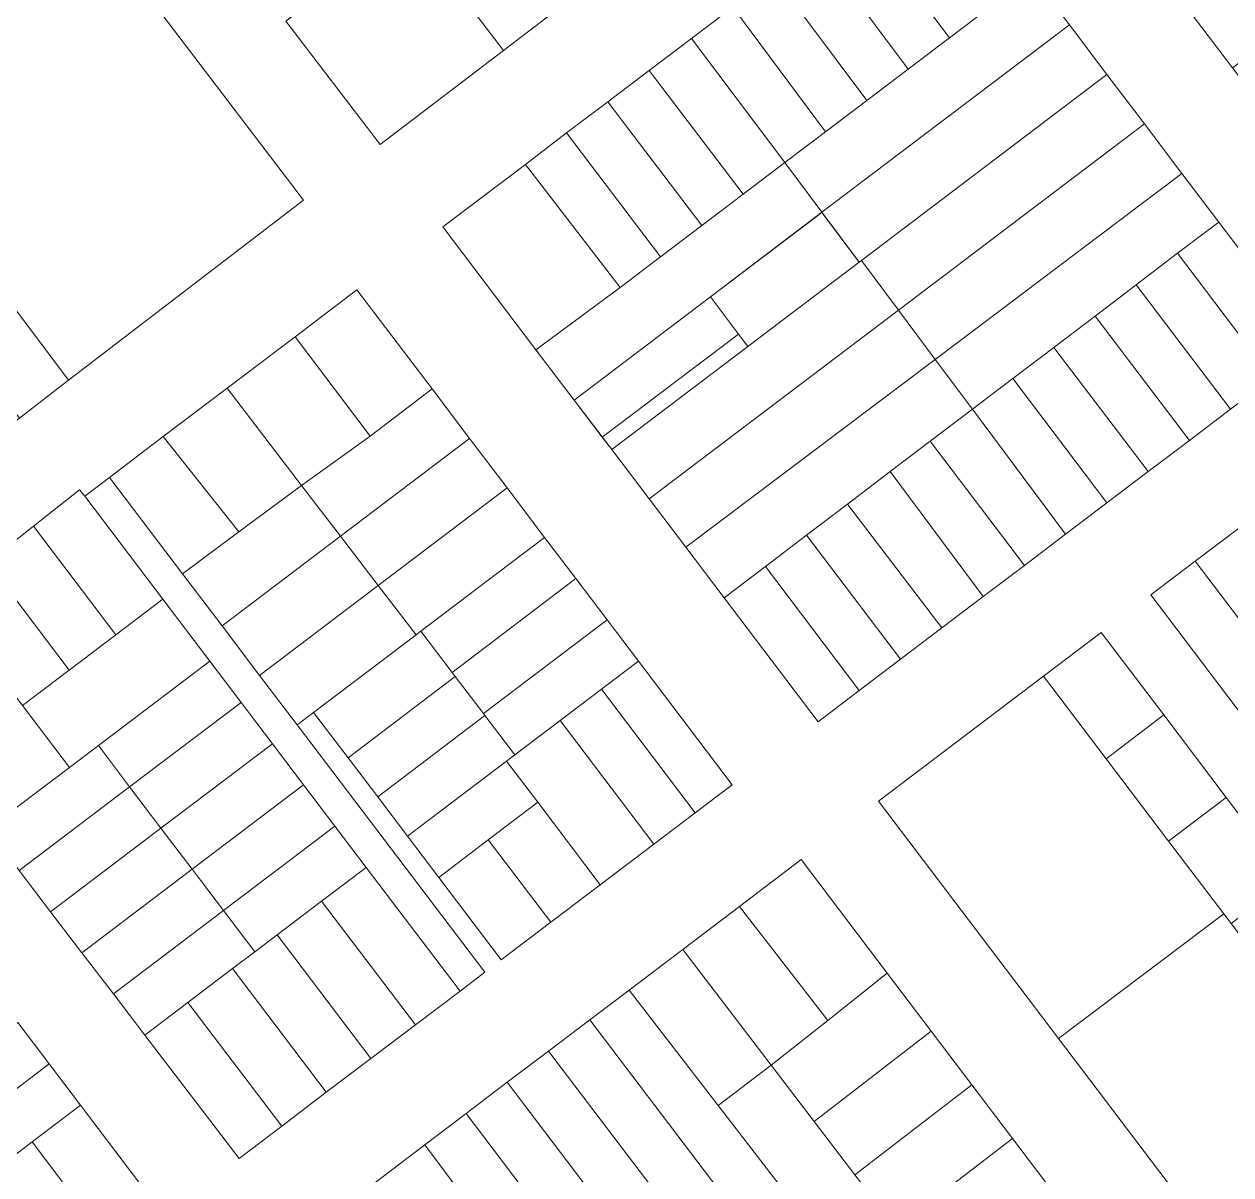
# Model space of a CAD drawing. Header units: metres. Extents: x 3873 to 16340, y -5213 to 3289.
# Drawn here: x 4281.7 to 4514.8, y 1597.6 to 1820 of the extents above; entities that cross this region are included whole.
import ezdxf

# ---------------------------------------------------------------- set-up
doc = ezdxf.new("R2010")
doc.units = ezdxf.units.M
doc.layers.add('CONTEXTO-MANZANAS', color=8, linetype='Continuous', lineweight=0, plot=False)
doc.layers.add('CONTEXTO-PARCELAS', color=9, linetype='Continuous', lineweight=0, plot=False)

msp = doc.modelspace()

# ---------------------------------------------------------------- linework, layer by layer
at = {"layer": 'CONTEXTO-MANZANAS'}
for points in [[(4260.1, 1885.32), (4335.66, 1786.04), (4290.28, 1751.23), (4280.78, 1743.91), (4266.5, 1732.94), (4238.72, 1711.63), (4220.63, 1735.82), (4207.72, 1753.07), (4195.13, 1769.88), (4186.67, 1781.18), (4182.54, 1786.69), (4164.6, 1810.66), (4182.72, 1824.85), (4194.54, 1834.07), (4206.35, 1843.32), (4260.1, 1885.32)], [(4476.35, 1829.44), (4483.6, 1819.88), (4490.85, 1810.32), (4498.1, 1800.76), (4505.35, 1791.19), (4512.47, 1781.79), (4530.69, 1757.73)], [(4522.72, 1751.69), (4514.75, 1745.63), (4506.78, 1739.6), (4498.82, 1733.57), (4490.85, 1727.54), (4482.88, 1721.48), (4474.91, 1715.44), (4466.94, 1709.41), (4458.97, 1703.35), (4451, 1697.32), (4443.03, 1691.29), (4435.07, 1685.23), (4416.94, 1709.16), (4409.5, 1718.94), (4402.44, 1728.29), (4395.2, 1737.83), (4387.95, 1747.4), (4380.57, 1757.13), (4362.6, 1780.88), (4378.53, 1792.94), (4386.5, 1799.01), (4394.47, 1805.04), (4402.44, 1811.07), (4410.63, 1817.29), (4418.63, 1823.35)], [(4618.19, 1824.35), (4610.22, 1818.32), (4602.22, 1812.29), (4593.88, 1805.98), (4586.44, 1800.35), (4578.32, 1794.19), (4570.35, 1788.16), (4562.38, 1782.13), (4554.41, 1776.1), (4546.53, 1770.13), (4531.72, 1789.66), (4523.13, 1801.01), (4515.1, 1811.63), (4506.75, 1822.63)], [(4383.85, 1822.26), (4374.32, 1814.98), (4350.47, 1796.78), (4332.27, 1820.63)], [(4274.62, 1716.02), (4283.49, 1723.02), (4292.43, 1730.05), (4293.4, 1728.8), (4298.18, 1732.42), (4308.59, 1740.33), (4320.93, 1749.67), (4334.04, 1759.61), (4345.99, 1768.67), (4360.49, 1749.54), (4367.74, 1739.98)], [(4542.34, 1742.35), (4560.47, 1718.45), (4566.51, 1710.48), (4572.55, 1702.51), (4578.59, 1694.54), (4584.63, 1686.57), (4590.68, 1678.6), (4596.72, 1670.63), (4614.84, 1646.73), (4593.33, 1630.42), (4571.81, 1614.1), (4553.69, 1638.01), (4547.65, 1645.98), (4541.6, 1653.95), (4535.56, 1661.91), (4529.52, 1669.88), (4523.48, 1677.85), (4517.44, 1685.82), (4499.31, 1709.73), (4507.92, 1716.25), (4516.53, 1722.78), (4525.13, 1729.3), (4533.74, 1735.83), (4542.34, 1742.35)], [(4367.74, 1739.98), (4374.99, 1730.42), (4382.24, 1720.86), (4388.29, 1712.89), (4394.33, 1704.92), (4400.37, 1696.95), (4418.49, 1673.05), (4411.32, 1667.61), (4403.35, 1661.57), (4392.99, 1653.71), (4383.43, 1646.46), (4373.87, 1639.21), (4361.79, 1655.15), (4355.74, 1663.12), (4350.01, 1670.69), (4344.27, 1678.26), (4337.62, 1687.03), (4334.43, 1684.61), (4370.68, 1636.8), (4365.9, 1633.17), (4357.28, 1626.64), (4348.68, 1620.14), (4340.06, 1613.61), (4331.46, 1607.08), (4323.23, 1600.83), (4305.02, 1624.67), (4298.95, 1632.62), (4292.88, 1640.57), (4286.81, 1648.51), (4280.74, 1656.46)], [(4489.75, 1702.48), (4501.83, 1686.54), (4513.92, 1670.6), (4526, 1654.67), (4538.08, 1638.73), (4550.17, 1622.79), (4562.25, 1606.85), (4551.1, 1598.38), (4519.22, 1574.23), (4481.5, 1623.98), (4446.72, 1669.85), (4478.59, 1694.02), (4489.75, 1702.48)], [(4335.19, 1585.32), (4359.1, 1603.45), (4367.07, 1609.51), (4375.03, 1615.54), (4383, 1621.57), (4391, 1627.63), (4398.57, 1633.35), (4408.94, 1641.23), (4419.91, 1649.54), (4431.82, 1658.57)], [(4431.82, 1658.57), (4448.44, 1636.6), (4456.91, 1625.41), (4464.78, 1615.04), (4472.63, 1604.7), (4480.47, 1594.32)], [(4280.48, 1627.07), (4286.53, 1619.1), (4292.57, 1611.14), (4309.66, 1588.6), (4300.19, 1581.57), (4290.72, 1574.54), (4281.26, 1567.51)]]:
    msp.add_lwpolyline(points, dxfattribs=at)
at = {"layer": 'CONTEXTO-PARCELAS'}
for points in [[(4224.29, 1819.35), (4206.35, 1843.32), (4260.1, 1885.32), (4335.66, 1786.04), (4290.28, 1751.23), (4233.75, 1826.76), (4224.29, 1819.35)], [(4224.29, 1819.35), (4206.35, 1843.32), (4260.1, 1885.32), (4335.66, 1786.04), (4290.28, 1751.23), (4233.75, 1826.76), (4224.29, 1819.35)], [(4515.1, 1811.63), (4506.75, 1822.63), (4554.22, 1858.57), (4562.57, 1847.54), (4515.1, 1811.63)], [(4515.1, 1811.63), (4506.75, 1822.63), (4554.22, 1858.57), (4562.57, 1847.54), (4515.1, 1811.63)], [(4365.65, 1846.11), (4383.85, 1822.26), (4374.32, 1814.98), (4356.11, 1838.83), (4365.65, 1846.11)], [(4365.65, 1846.11), (4383.85, 1822.26), (4374.32, 1814.98), (4356.11, 1838.83), (4365.65, 1846.11)], [(4442.38, 1841.35), (4450.25, 1847.32), (4468.38, 1823.41), (4460.47, 1817.41), (4442.38, 1841.35)], [(4442.38, 1841.35), (4450.25, 1847.32), (4468.38, 1823.41), (4460.47, 1817.41), (4442.38, 1841.35)], [(4452.44, 1811.32), (4434.53, 1835.41), (4442.38, 1841.35), (4460.47, 1817.41), (4452.44, 1811.32)], [(4452.44, 1811.32), (4434.53, 1835.41), (4442.38, 1841.35), (4460.47, 1817.41), (4452.44, 1811.32)], [(4356.11, 1838.83), (4374.32, 1814.98), (4350.47, 1796.78), (4332.27, 1820.63), (4356.11, 1838.83)], [(4356.11, 1838.83), (4374.32, 1814.98), (4350.47, 1796.78), (4332.27, 1820.63), (4356.11, 1838.83)], [(4444.47, 1805.29), (4426.53, 1829.35), (4434.53, 1835.41), (4452.44, 1811.32), (4444.47, 1805.29)], [(4444.47, 1805.29), (4426.53, 1829.35), (4434.53, 1835.41), (4452.44, 1811.32), (4444.47, 1805.29)], [(4436.5, 1799.26), (4418.63, 1823.35), (4426.53, 1829.35), (4444.47, 1805.29), (4436.5, 1799.26)], [(4436.5, 1799.26), (4418.63, 1823.35), (4426.53, 1829.35), (4444.47, 1805.29), (4436.5, 1799.26)], [(4460.47, 1817.41), (4468.38, 1823.41), (4476.35, 1829.44), (4483.6, 1819.88), (4435.82, 1783.69), (4428.63, 1793.29), (4436.5, 1799.26), (4444.47, 1805.29), (4452.44, 1811.32), (4460.47, 1817.41)], [(4460.47, 1817.41), (4468.38, 1823.41), (4476.35, 1829.44), (4483.6, 1819.88), (4435.82, 1783.69), (4428.63, 1793.29), (4436.5, 1799.26), (4444.47, 1805.29), (4452.44, 1811.32), (4460.47, 1817.41)], [(4236.88, 1802.54), (4224.29, 1819.35), (4233.75, 1826.76), (4290.28, 1751.23), (4280.78, 1743.91), (4262.07, 1768.91), (4249.47, 1785.73), (4236.88, 1802.54)], [(4236.88, 1802.54), (4224.29, 1819.35), (4233.75, 1826.76), (4290.28, 1751.23), (4280.78, 1743.91), (4262.07, 1768.91), (4249.47, 1785.73), (4236.88, 1802.54)], [(4428.63, 1793.29), (4410.63, 1817.29), (4418.63, 1823.35), (4436.5, 1799.26), (4428.63, 1793.29)], [(4428.63, 1793.29), (4410.63, 1817.29), (4418.63, 1823.35), (4436.5, 1799.26), (4428.63, 1793.29)], [(4443.03, 1774.07), (4435.82, 1783.69), (4483.6, 1819.88), (4490.85, 1810.32), (4443.43, 1774.38), (4443.03, 1774.07)], [(4443.03, 1774.07), (4435.82, 1783.69), (4483.6, 1819.88), (4490.85, 1810.32), (4443.43, 1774.38), (4443.03, 1774.07)], [(4402.44, 1811.07), (4410.63, 1817.29), (4428.63, 1793.29), (4420.57, 1787.16), (4402.44, 1811.07)], [(4402.44, 1811.07), (4410.63, 1817.29), (4428.63, 1793.29), (4420.57, 1787.16), (4402.44, 1811.07)], [(4412.6, 1781.13), (4394.47, 1805.04), (4402.44, 1811.07), (4420.57, 1787.16), (4412.6, 1781.13)], [(4412.6, 1781.13), (4394.47, 1805.04), (4402.44, 1811.07), (4420.57, 1787.16), (4412.6, 1781.13)], [(4443.43, 1774.38), (4490.85, 1810.32), (4498.1, 1800.76), (4450.6, 1764.79), (4443.43, 1774.38)], [(4443.43, 1774.38), (4490.85, 1810.32), (4498.1, 1800.76), (4450.6, 1764.79), (4443.43, 1774.38)], [(4404.63, 1775.1), (4386.5, 1799.01), (4394.47, 1805.04), (4412.6, 1781.13), (4404.63, 1775.1)], [(4404.63, 1775.1), (4386.5, 1799.01), (4394.47, 1805.04), (4412.6, 1781.13), (4404.63, 1775.1)], [(4457.69, 1755.26), (4450.6, 1764.79), (4498.1, 1800.76), (4505.35, 1791.19), (4457.69, 1755.26)], [(4457.69, 1755.26), (4450.6, 1764.79), (4498.1, 1800.76), (4505.35, 1791.19), (4457.69, 1755.26)], [(4396.82, 1769.16), (4378.53, 1792.94), (4386.5, 1799.01), (4404.63, 1775.1), (4396.82, 1769.16)], [(4396.82, 1769.16), (4378.53, 1792.94), (4386.5, 1799.01), (4404.63, 1775.1), (4396.82, 1769.16)], [(4378.53, 1792.94), (4396.82, 1769.16), (4380.57, 1757.13), (4362.6, 1780.88), (4378.53, 1792.94)], [(4378.53, 1792.94), (4396.82, 1769.16), (4380.57, 1757.13), (4362.6, 1780.88), (4378.53, 1792.94)], [(4387.95, 1747.4), (4380.57, 1757.13), (4396.82, 1769.16), (4404.63, 1775.1), (4412.6, 1781.13), (4420.57, 1787.16), (4428.63, 1793.29), (4435.82, 1783.69), (4414.26, 1767.33), (4387.95, 1747.4)], [(4387.95, 1747.4), (4380.57, 1757.13), (4396.82, 1769.16), (4404.63, 1775.1), (4412.6, 1781.13), (4420.57, 1787.16), (4428.63, 1793.29), (4435.82, 1783.69), (4414.26, 1767.33), (4387.95, 1747.4)], [(4505.35, 1791.19), (4512.47, 1781.79), (4504.5, 1775.76), (4496.5, 1769.69), (4488.57, 1763.63), (4480.6, 1757.57), (4472.66, 1751.54), (4464.88, 1745.63), (4457.69, 1755.26), (4505.35, 1791.19)], [(4505.35, 1791.19), (4512.47, 1781.79), (4504.5, 1775.76), (4496.5, 1769.69), (4488.57, 1763.63), (4480.6, 1757.57), (4472.66, 1751.54), (4464.88, 1745.63), (4457.69, 1755.26), (4505.35, 1791.19)], [(4414.26, 1767.33), (4435.77, 1783.64), (4443.02, 1774.07), (4421.5, 1757.76), (4419.69, 1760.15), (4414.26, 1767.33)], [(4414.26, 1767.33), (4435.77, 1783.64), (4443.02, 1774.07), (4421.5, 1757.76), (4419.69, 1760.15), (4414.26, 1767.33)], [(4522.72, 1751.69), (4504.5, 1775.76), (4512.47, 1781.79), (4530.69, 1757.73), (4522.72, 1751.69)], [(4522.72, 1751.69), (4504.5, 1775.76), (4512.47, 1781.79), (4530.69, 1757.73), (4522.72, 1751.69)], [(4402.44, 1728.29), (4395.2, 1737.83), (4421.5, 1757.76), (4443.03, 1774.07), (4443.43, 1774.38), (4450.6, 1764.79), (4402.44, 1728.29)], [(4402.44, 1728.29), (4395.2, 1737.83), (4421.5, 1757.76), (4443.03, 1774.07), (4443.43, 1774.38), (4450.6, 1764.79), (4402.44, 1728.29)], [(4514.75, 1745.63), (4496.5, 1769.69), (4504.5, 1775.76), (4522.72, 1751.69), (4514.75, 1745.63)], [(4514.75, 1745.63), (4496.5, 1769.69), (4504.5, 1775.76), (4522.72, 1751.69), (4514.75, 1745.63)], [(4506.78, 1739.6), (4488.57, 1763.63), (4496.5, 1769.69), (4514.75, 1745.63), (4506.78, 1739.6)], [(4506.78, 1739.6), (4488.57, 1763.63), (4496.5, 1769.69), (4514.75, 1745.63), (4506.78, 1739.6)], [(4348.57, 1740.44), (4334.04, 1759.61), (4345.99, 1768.67), (4360.49, 1749.54), (4348.57, 1740.44)], [(4348.57, 1740.44), (4334.04, 1759.61), (4345.99, 1768.67), (4360.49, 1749.54), (4348.57, 1740.44)], [(4414.26, 1767.33), (4419.69, 1760.15), (4393.39, 1740.22), (4387.95, 1747.4), (4414.26, 1767.33)], [(4414.26, 1767.33), (4419.69, 1760.15), (4393.39, 1740.22), (4387.95, 1747.4), (4414.26, 1767.33)], [(4409.5, 1718.94), (4402.44, 1728.29), (4450.6, 1764.79), (4457.69, 1755.26), (4409.5, 1718.94)], [(4409.5, 1718.94), (4402.44, 1728.29), (4450.6, 1764.79), (4457.69, 1755.26), (4409.5, 1718.94)], [(4498.82, 1733.57), (4480.6, 1757.57), (4488.57, 1763.63), (4506.78, 1739.6), (4498.82, 1733.57)], [(4498.82, 1733.57), (4480.6, 1757.57), (4488.57, 1763.63), (4506.78, 1739.6), (4498.82, 1733.57)], [(4419.69, 1760.15), (4421.5, 1757.76), (4395.2, 1737.83), (4393.39, 1740.22), (4419.69, 1760.15)], [(4419.69, 1760.15), (4421.5, 1757.76), (4395.2, 1737.83), (4393.39, 1740.22), (4419.69, 1760.15)], [(4335.31, 1730.89), (4320.93, 1749.67), (4334.04, 1759.61), (4348.57, 1740.44), (4335.31, 1730.89)], [(4335.31, 1730.89), (4320.93, 1749.67), (4334.04, 1759.61), (4348.57, 1740.44), (4335.31, 1730.89)], [(4472.66, 1751.54), (4480.6, 1757.57), (4498.82, 1733.57), (4490.85, 1727.54), (4472.66, 1751.54)], [(4472.66, 1751.54), (4480.6, 1757.57), (4498.82, 1733.57), (4490.85, 1727.54), (4472.66, 1751.54)], [(4416.94, 1709.16), (4409.5, 1718.94), (4457.69, 1755.26), (4464.88, 1745.63), (4456.72, 1739.44), (4449, 1733.57), (4440.72, 1727.29), (4432.85, 1721.29), (4424.88, 1715.23), (4416.94, 1709.16)], [(4416.94, 1709.16), (4409.5, 1718.94), (4457.69, 1755.26), (4464.88, 1745.63), (4456.72, 1739.44), (4449, 1733.57), (4440.72, 1727.29), (4432.85, 1721.29), (4424.88, 1715.23), (4416.94, 1709.16)], [(4482.88, 1721.48), (4464.88, 1745.63), (4472.66, 1751.54), (4490.85, 1727.54), (4482.88, 1721.48)], [(4482.88, 1721.48), (4464.88, 1745.63), (4472.66, 1751.54), (4490.85, 1727.54), (4482.88, 1721.48)], [(4308.59, 1740.33), (4320.93, 1749.67), (4335.31, 1730.89), (4323.21, 1721.92), (4308.59, 1740.33)], [(4308.59, 1740.33), (4320.93, 1749.67), (4335.31, 1730.89), (4323.21, 1721.92), (4308.59, 1740.33)], [(4335.31, 1730.89), (4348.57, 1740.44), (4360.49, 1749.54), (4367.74, 1739.98), (4342.81, 1721.08), (4335.31, 1730.89)], [(4335.31, 1730.89), (4348.57, 1740.44), (4360.49, 1749.54), (4367.74, 1739.98), (4342.81, 1721.08), (4335.31, 1730.89)], [(4474.91, 1715.44), (4456.72, 1739.44), (4464.88, 1745.63), (4482.88, 1721.48), (4474.91, 1715.44)], [(4474.91, 1715.44), (4456.72, 1739.44), (4464.88, 1745.63), (4482.88, 1721.48), (4474.91, 1715.44)], [(4298.18, 1732.42), (4308.59, 1740.33), (4323.21, 1721.92), (4312.28, 1713.83), (4298.18, 1732.42)], [(4298.18, 1732.42), (4308.59, 1740.33), (4323.21, 1721.92), (4312.28, 1713.83), (4298.18, 1732.42)], [(4367.74, 1739.98), (4374.99, 1730.42), (4350.09, 1711.55), (4342.81, 1721.08), (4367.74, 1739.98)], [(4367.74, 1739.98), (4374.99, 1730.42), (4350.09, 1711.55), (4342.81, 1721.08), (4367.74, 1739.98)], [(4466.94, 1709.41), (4449, 1733.57), (4456.72, 1739.44), (4474.91, 1715.44), (4466.94, 1709.41)], [(4466.94, 1709.41), (4449, 1733.57), (4456.72, 1739.44), (4474.91, 1715.44), (4466.94, 1709.41)], [(4317.56, 1696.92), (4308.49, 1708.89), (4293.4, 1728.8), (4298.18, 1732.42), (4312.28, 1713.83), (4319.93, 1703.73), (4327.18, 1694.17), (4334.43, 1684.61), (4370.68, 1636.8), (4365.9, 1633.17), (4347.78, 1657.08), (4341.71, 1665.05), (4335.68, 1673.02), (4329.65, 1680.98), (4323.62, 1688.95), (4317.56, 1696.92)], [(4317.56, 1696.92), (4308.49, 1708.89), (4293.4, 1728.8), (4298.18, 1732.42), (4312.28, 1713.83), (4319.93, 1703.73), (4327.18, 1694.17), (4334.43, 1684.61), (4370.68, 1636.8), (4365.9, 1633.17), (4347.78, 1657.08), (4341.71, 1665.05), (4335.68, 1673.02), (4329.65, 1680.98), (4323.62, 1688.95), (4317.56, 1696.92)], [(4458.97, 1703.35), (4440.72, 1727.29), (4449, 1733.57), (4466.94, 1709.41), (4458.97, 1703.35)], [(4458.97, 1703.35), (4440.72, 1727.29), (4449, 1733.57), (4466.94, 1709.41), (4458.97, 1703.35)], [(4292.43, 1730.05), (4293.4, 1728.8), (4308.49, 1708.89), (4299.4, 1702.02), (4283.49, 1723.02), (4292.43, 1730.05)], [(4292.43, 1730.05), (4293.4, 1728.8), (4308.49, 1708.89), (4299.4, 1702.02), (4283.49, 1723.02), (4292.43, 1730.05)], [(4312.28, 1713.83), (4323.21, 1721.92), (4335.31, 1730.89), (4342.81, 1721.08), (4319.93, 1703.73), (4312.28, 1713.83)], [(4312.28, 1713.83), (4323.21, 1721.92), (4335.31, 1730.89), (4342.81, 1721.08), (4319.93, 1703.73), (4312.28, 1713.83)], [(4350.09, 1711.55), (4374.99, 1730.42), (4382.24, 1720.86), (4358.34, 1702.73), (4357.4, 1702.02), (4350.09, 1711.55)], [(4350.09, 1711.55), (4374.99, 1730.42), (4382.24, 1720.86), (4358.34, 1702.73), (4357.4, 1702.02), (4350.09, 1711.55)], [(4432.85, 1721.29), (4440.72, 1727.29), (4458.97, 1703.35), (4451, 1697.32), (4432.85, 1721.29)], [(4432.85, 1721.29), (4440.72, 1727.29), (4458.97, 1703.35), (4451, 1697.32), (4432.85, 1721.29)], [(4274.62, 1716.02), (4283.49, 1723.02), (4299.4, 1702.02), (4290.4, 1695.17), (4274.62, 1716.02)], [(4274.62, 1716.02), (4283.49, 1723.02), (4299.4, 1702.02), (4290.4, 1695.17), (4274.62, 1716.02)], [(4516.53, 1722.78), (4534.65, 1698.87), (4526.04, 1692.35), (4507.92, 1716.25), (4516.53, 1722.78)], [(4516.53, 1722.78), (4534.65, 1698.87), (4526.04, 1692.35), (4507.92, 1716.25), (4516.53, 1722.78)], [(4327.18, 1694.17), (4319.93, 1703.73), (4342.81, 1721.08), (4350.09, 1711.55), (4327.18, 1694.17)], [(4327.18, 1694.17), (4319.93, 1703.73), (4342.81, 1721.08), (4350.09, 1711.55), (4327.18, 1694.17)], [(4358.34, 1702.73), (4382.24, 1720.86), (4388.29, 1712.89), (4364.38, 1694.76), (4358.34, 1702.73)], [(4358.34, 1702.73), (4382.24, 1720.86), (4388.29, 1712.89), (4364.38, 1694.76), (4358.34, 1702.73)], [(4443.03, 1691.29), (4424.88, 1715.23), (4432.85, 1721.29), (4451, 1697.32), (4443.03, 1691.29)], [(4443.03, 1691.29), (4424.88, 1715.23), (4432.85, 1721.29), (4451, 1697.32), (4443.03, 1691.29)], [(4265.74, 1709.05), (4274.62, 1716.02), (4290.4, 1695.17), (4281.4, 1688.36), (4265.74, 1709.05)], [(4265.74, 1709.05), (4274.62, 1716.02), (4290.4, 1695.17), (4281.4, 1688.36), (4265.74, 1709.05)], [(4507.92, 1716.25), (4526.04, 1692.35), (4517.44, 1685.82), (4499.31, 1709.73), (4507.92, 1716.25)], [(4507.92, 1716.25), (4526.04, 1692.35), (4517.44, 1685.82), (4499.31, 1709.73), (4507.92, 1716.25)], [(4435.07, 1685.23), (4416.94, 1709.16), (4424.88, 1715.23), (4443.03, 1691.29), (4435.07, 1685.23)], [(4435.07, 1685.23), (4416.94, 1709.16), (4424.88, 1715.23), (4443.03, 1691.29), (4435.07, 1685.23)], [(4327.18, 1694.17), (4350.09, 1711.55), (4357.4, 1702.02), (4337.62, 1687.03), (4334.43, 1684.61), (4327.18, 1694.17)], [(4327.18, 1694.17), (4350.09, 1711.55), (4357.4, 1702.02), (4337.62, 1687.03), (4334.43, 1684.61), (4327.18, 1694.17)], [(4364.99, 1693.96), (4364.38, 1694.76), (4388.29, 1712.89), (4394.33, 1704.92), (4370.42, 1686.79), (4364.99, 1693.96)], [(4364.99, 1693.96), (4364.38, 1694.76), (4388.29, 1712.89), (4394.33, 1704.92), (4370.42, 1686.79), (4364.99, 1693.96)], [(4265.74, 1709.05), (4281.4, 1688.36), (4290.46, 1676.39), (4274.66, 1664.43), (4250.02, 1696.69), (4265.74, 1709.05)], [(4265.74, 1709.05), (4281.4, 1688.36), (4290.46, 1676.39), (4274.66, 1664.43), (4250.02, 1696.69), (4265.74, 1709.05)], [(4299.4, 1702.02), (4308.49, 1708.89), (4317.56, 1696.92), (4296.06, 1680.61), (4290.46, 1676.39), (4281.4, 1688.36), (4290.4, 1695.17), (4299.4, 1702.02)], [(4299.4, 1702.02), (4308.49, 1708.89), (4317.56, 1696.92), (4296.06, 1680.61), (4290.46, 1676.39), (4281.4, 1688.36), (4290.4, 1695.17), (4299.4, 1702.02)], [(4376.46, 1678.83), (4370.72, 1686.4), (4370.42, 1686.79), (4394.33, 1704.92), (4400.37, 1696.95), (4393.2, 1691.51), (4385.23, 1685.47), (4376.46, 1678.83)], [(4376.46, 1678.83), (4370.72, 1686.4), (4370.42, 1686.79), (4394.33, 1704.92), (4400.37, 1696.95), (4393.2, 1691.51), (4385.23, 1685.47), (4376.46, 1678.83)], [(4344.27, 1678.26), (4337.62, 1687.03), (4357.4, 1702.02), (4358.34, 1702.73), (4364.38, 1694.76), (4364.99, 1693.96), (4344.27, 1678.26)], [(4344.27, 1678.26), (4337.62, 1687.03), (4357.4, 1702.02), (4358.34, 1702.73), (4364.38, 1694.76), (4364.99, 1693.96), (4344.27, 1678.26)], [(4489.75, 1702.48), (4501.83, 1686.54), (4490.68, 1678.08), (4478.59, 1694.02), (4489.75, 1702.48)], [(4489.75, 1702.48), (4501.83, 1686.54), (4490.68, 1678.08), (4478.59, 1694.02), (4489.75, 1702.48)], [(4296.06, 1680.61), (4317.56, 1696.92), (4323.62, 1688.95), (4302.09, 1672.64), (4296.06, 1680.61)], [(4296.06, 1680.61), (4317.56, 1696.92), (4323.62, 1688.95), (4302.09, 1672.64), (4296.06, 1680.61)], [(4393.2, 1691.51), (4400.37, 1696.95), (4418.49, 1673.05), (4411.32, 1667.61), (4393.2, 1691.51)], [(4393.2, 1691.51), (4400.37, 1696.95), (4418.49, 1673.05), (4411.32, 1667.61), (4393.2, 1691.51)], [(4344.27, 1678.26), (4364.99, 1693.96), (4370.42, 1686.79), (4370.72, 1686.4), (4350.01, 1670.69), (4344.27, 1678.26)], [(4344.27, 1678.26), (4364.99, 1693.96), (4370.42, 1686.79), (4370.72, 1686.4), (4350.01, 1670.69), (4344.27, 1678.26)], [(4344.27, 1678.26), (4364.99, 1693.96), (4370.42, 1686.79), (4370.72, 1686.4), (4350.01, 1670.69), (4344.27, 1678.26)], [(4446.72, 1669.85), (4478.59, 1694.02), (4490.68, 1678.08), (4502.76, 1662.14), (4513.44, 1648.07), (4481.5, 1623.98), (4446.72, 1669.85)], [(4446.72, 1669.85), (4478.59, 1694.02), (4490.68, 1678.08), (4502.76, 1662.14), (4513.44, 1648.07), (4481.5, 1623.98), (4446.72, 1669.85)], [(4403.35, 1661.57), (4385.23, 1685.47), (4393.2, 1691.51), (4411.32, 1667.61), (4403.35, 1661.57)], [(4403.35, 1661.57), (4385.23, 1685.47), (4393.2, 1691.51), (4411.32, 1667.61), (4403.35, 1661.57)], [(4308.12, 1664.67), (4302.09, 1672.64), (4323.62, 1688.95), (4329.65, 1680.98), (4308.12, 1664.67)], [(4308.12, 1664.67), (4302.09, 1672.64), (4323.62, 1688.95), (4329.65, 1680.98), (4308.12, 1664.67)], [(4355.74, 1663.12), (4350.01, 1670.69), (4370.72, 1686.4), (4376.46, 1678.83), (4374.87, 1677.62), (4355.74, 1663.12)], [(4355.74, 1663.12), (4350.01, 1670.69), (4370.72, 1686.4), (4376.46, 1678.83), (4374.87, 1677.62), (4355.74, 1663.12)], [(4392.99, 1653.71), (4380.91, 1669.65), (4374.87, 1677.62), (4376.46, 1678.83), (4385.23, 1685.47), (4403.35, 1661.57), (4392.99, 1653.71)], [(4392.99, 1653.71), (4380.91, 1669.65), (4374.87, 1677.62), (4376.46, 1678.83), (4385.23, 1685.47), (4403.35, 1661.57), (4392.99, 1653.71)], [(4501.83, 1686.54), (4513.92, 1670.6), (4502.76, 1662.14), (4490.68, 1678.08), (4501.83, 1686.54)], [(4501.83, 1686.54), (4513.92, 1670.6), (4502.76, 1662.14), (4490.68, 1678.08), (4501.83, 1686.54)], [(4280.74, 1656.46), (4274.66, 1664.43), (4290.46, 1676.39), (4296.06, 1680.61), (4302.09, 1672.64), (4280.74, 1656.46)], [(4280.74, 1656.46), (4274.66, 1664.43), (4290.46, 1676.39), (4296.06, 1680.61), (4302.09, 1672.64), (4280.74, 1656.46)], [(4308.12, 1664.67), (4329.65, 1680.98), (4335.68, 1673.02), (4314.15, 1656.7), (4308.12, 1664.67)], [(4308.12, 1664.67), (4329.65, 1680.98), (4335.68, 1673.02), (4314.15, 1656.7), (4308.12, 1664.67)], [(4355.74, 1663.12), (4374.87, 1677.62), (4380.91, 1669.65), (4371.35, 1662.4), (4361.79, 1655.15), (4355.74, 1663.12)], [(4355.74, 1663.12), (4374.87, 1677.62), (4380.91, 1669.65), (4371.35, 1662.4), (4361.79, 1655.15), (4355.74, 1663.12)], [(4286.81, 1648.51), (4280.74, 1656.46), (4302.09, 1672.64), (4308.12, 1664.67), (4286.81, 1648.51)], [(4286.81, 1648.51), (4280.74, 1656.46), (4302.09, 1672.64), (4308.12, 1664.67), (4286.81, 1648.51)], [(4314.15, 1656.7), (4335.68, 1673.02), (4341.71, 1665.05), (4320.21, 1648.73), (4314.15, 1656.7)], [(4314.15, 1656.7), (4335.68, 1673.02), (4341.71, 1665.05), (4320.21, 1648.73), (4314.15, 1656.7)], [(4383.43, 1646.46), (4371.35, 1662.4), (4380.91, 1669.65), (4392.99, 1653.71), (4383.43, 1646.46)], [(4383.43, 1646.46), (4371.35, 1662.4), (4380.91, 1669.65), (4392.99, 1653.71), (4383.43, 1646.46)], [(4513.92, 1670.6), (4526, 1654.67), (4514.84, 1646.21), (4513.44, 1648.07), (4502.76, 1662.14), (4513.92, 1670.6)], [(4513.92, 1670.6), (4526, 1654.67), (4514.84, 1646.21), (4513.44, 1648.07), (4502.76, 1662.14), (4513.92, 1670.6)], [(4286.81, 1648.51), (4308.12, 1664.67), (4314.15, 1656.7), (4292.88, 1640.57), (4286.81, 1648.51)], [(4286.81, 1648.51), (4308.12, 1664.67), (4314.15, 1656.7), (4292.88, 1640.57), (4286.81, 1648.51)], [(4347.78, 1657.08), (4339.15, 1650.55), (4330.56, 1644.05), (4326.24, 1640.77), (4320.21, 1648.73), (4341.71, 1665.05), (4347.78, 1657.08)], [(4347.78, 1657.08), (4339.15, 1650.55), (4330.56, 1644.05), (4326.24, 1640.77), (4320.21, 1648.73), (4341.71, 1665.05), (4347.78, 1657.08)], [(4373.87, 1639.21), (4361.79, 1655.15), (4371.35, 1662.4), (4383.43, 1646.46), (4373.87, 1639.21)], [(4373.87, 1639.21), (4361.79, 1655.15), (4371.35, 1662.4), (4383.43, 1646.46), (4373.87, 1639.21)], [(4436.94, 1627.51), (4419.91, 1649.54), (4431.82, 1658.57), (4448.44, 1636.6), (4436.94, 1627.51)], [(4436.94, 1627.51), (4419.91, 1649.54), (4431.82, 1658.57), (4448.44, 1636.6), (4436.94, 1627.51)], [(4298.95, 1632.62), (4292.88, 1640.57), (4314.15, 1656.7), (4320.21, 1648.73), (4298.95, 1632.62)], [(4298.95, 1632.62), (4292.88, 1640.57), (4314.15, 1656.7), (4320.21, 1648.73), (4298.95, 1632.62)], [(4339.15, 1650.55), (4347.78, 1657.08), (4365.9, 1633.17), (4357.28, 1626.64), (4339.15, 1650.55)], [(4339.15, 1650.55), (4347.78, 1657.08), (4365.9, 1633.17), (4357.28, 1626.64), (4339.15, 1650.55)], [(4348.68, 1620.14), (4330.56, 1644.05), (4339.15, 1650.55), (4357.28, 1626.64), (4348.68, 1620.14)], [(4348.68, 1620.14), (4330.56, 1644.05), (4339.15, 1650.55), (4357.28, 1626.64), (4348.68, 1620.14)], [(4298.95, 1632.62), (4320.21, 1648.73), (4326.24, 1640.77), (4321.93, 1637.52), (4313.34, 1630.98), (4305.02, 1624.67), (4298.95, 1632.62)], [(4298.95, 1632.62), (4320.21, 1648.73), (4326.24, 1640.77), (4321.93, 1637.52), (4313.34, 1630.98), (4305.02, 1624.67), (4298.95, 1632.62)], [(4408.94, 1641.23), (4419.91, 1649.54), (4436.94, 1627.51), (4426, 1618.85), (4408.94, 1641.23)], [(4408.94, 1641.23), (4419.91, 1649.54), (4436.94, 1627.51), (4426, 1618.85), (4408.94, 1641.23)], [(4519.22, 1574.23), (4481.5, 1623.98), (4513.44, 1648.07), (4514.84, 1646.21), (4526.93, 1630.27), (4539.01, 1614.33), (4551.1, 1598.38), (4519.22, 1574.23)], [(4519.22, 1574.23), (4481.5, 1623.98), (4513.44, 1648.07), (4514.84, 1646.21), (4526.93, 1630.27), (4539.01, 1614.33), (4551.1, 1598.38), (4519.22, 1574.23)], [(4340.06, 1613.61), (4321.93, 1637.52), (4326.24, 1640.77), (4330.56, 1644.05), (4348.68, 1620.14), (4340.06, 1613.61)], [(4340.06, 1613.61), (4321.93, 1637.52), (4326.24, 1640.77), (4330.56, 1644.05), (4348.68, 1620.14), (4340.06, 1613.61)], [(4398.57, 1633.35), (4408.94, 1641.23), (4426, 1618.85), (4415.74, 1611.07), (4398.57, 1633.35)], [(4398.57, 1633.35), (4408.94, 1641.23), (4426, 1618.85), (4415.74, 1611.07), (4398.57, 1633.35)], [(4313.34, 1630.98), (4321.93, 1637.52), (4340.06, 1613.61), (4331.46, 1607.08), (4313.34, 1630.98)], [(4313.34, 1630.98), (4321.93, 1637.52), (4340.06, 1613.61), (4331.46, 1607.08), (4313.34, 1630.98)], [(4426, 1618.85), (4436.94, 1627.51), (4448.44, 1636.6), (4456.91, 1625.41), (4434.32, 1607.98), (4426, 1618.85)], [(4426, 1618.85), (4436.94, 1627.51), (4448.44, 1636.6), (4456.91, 1625.41), (4434.32, 1607.98), (4426, 1618.85)], [(4442.22, 1560.04), (4391, 1627.63), (4398.57, 1633.35), (4415.74, 1611.07), (4450.28, 1566.26), (4442.22, 1560.04)], [(4442.22, 1560.04), (4391, 1627.63), (4398.57, 1633.35), (4415.74, 1611.07), (4450.28, 1566.26), (4442.22, 1560.04)], [(4323.23, 1600.83), (4305.02, 1624.67), (4313.34, 1630.98), (4331.46, 1607.08), (4323.23, 1600.83)], [(4323.23, 1600.83), (4305.02, 1624.67), (4313.34, 1630.98), (4331.46, 1607.08), (4323.23, 1600.83)], [(4258.6, 1597.78), (4252.61, 1605.79), (4280.48, 1627.07), (4286.53, 1619.1), (4258.6, 1597.78)], [(4258.6, 1597.78), (4252.61, 1605.79), (4280.48, 1627.07), (4286.53, 1619.1), (4258.6, 1597.78)], [(4258.6, 1597.78), (4252.61, 1605.79), (4280.48, 1627.07), (4286.53, 1619.1), (4258.6, 1597.78)], [(4391, 1627.63), (4442.22, 1560.04), (4440.22, 1558.51), (4434.28, 1553.95), (4383, 1621.57), (4391, 1627.63)], [(4391, 1627.63), (4442.22, 1560.04), (4440.22, 1558.51), (4434.28, 1553.95), (4383, 1621.57), (4391, 1627.63)], [(4456.91, 1625.41), (4464.78, 1615.04), (4442.19, 1597.66), (4434.32, 1607.98), (4456.91, 1625.41)], [(4456.91, 1625.41), (4464.78, 1615.04), (4442.19, 1597.66), (4434.32, 1607.98), (4456.91, 1625.41)], [(4426.35, 1547.85), (4375.03, 1615.54), (4383, 1621.57), (4434.28, 1553.95), (4433.07, 1553.01), (4426.35, 1547.85)], [(4426.35, 1547.85), (4375.03, 1615.54), (4383, 1621.57), (4434.28, 1553.95), (4433.07, 1553.01), (4426.35, 1547.85)], [(4258.6, 1597.78), (4286.53, 1619.1), (4292.57, 1611.14), (4283.24, 1604.02), (4273.92, 1596.9), (4264.59, 1589.78), (4258.6, 1597.78)], [(4258.6, 1597.78), (4286.53, 1619.1), (4292.57, 1611.14), (4283.24, 1604.02), (4273.92, 1596.9), (4264.59, 1589.78), (4258.6, 1597.78)], [(4258.6, 1597.78), (4286.53, 1619.1), (4292.57, 1611.14), (4283.24, 1604.02), (4273.92, 1596.9), (4264.59, 1589.78), (4258.6, 1597.78)], [(4426, 1618.85), (4434.32, 1607.98), (4442.19, 1597.66), (4450.07, 1587.32), (4457.94, 1576.98), (4460.28, 1573.95), (4465.66, 1566.85), (4481.72, 1545.82), (4471.82, 1538.32), (4450.28, 1566.26), (4415.74, 1611.07), (4426, 1618.85)], [(4426, 1618.85), (4434.32, 1607.98), (4442.19, 1597.66), (4450.07, 1587.32), (4457.94, 1576.98), (4460.28, 1573.95), (4465.66, 1566.85), (4481.72, 1545.82), (4471.82, 1538.32), (4450.28, 1566.26), (4415.74, 1611.07), (4426, 1618.85)], [(4417, 1543.66), (4412.03, 1550.2), (4403.94, 1560.85), (4396.16, 1571.13), (4367.07, 1609.51), (4375.03, 1615.54), (4426.35, 1547.85), (4425.57, 1547.26), (4418.41, 1541.76), (4417, 1543.66)], [(4417, 1543.66), (4412.03, 1550.2), (4403.94, 1560.85), (4396.16, 1571.13), (4367.07, 1609.51), (4375.03, 1615.54), (4426.35, 1547.85), (4425.57, 1547.26), (4418.41, 1541.76), (4417, 1543.66)], [(4464.78, 1615.04), (4472.63, 1604.7), (4450.07, 1587.32), (4442.19, 1597.66), (4464.78, 1615.04)], [(4464.78, 1615.04), (4472.63, 1604.7), (4450.07, 1587.32), (4442.19, 1597.66), (4464.78, 1615.04)], [(4283.24, 1604.02), (4292.57, 1611.14), (4309.66, 1588.6), (4300.19, 1581.57), (4283.24, 1604.02)], [(4283.24, 1604.02), (4292.57, 1611.14), (4309.66, 1588.6), (4300.19, 1581.57), (4283.24, 1604.02)], [(4283.24, 1604.02), (4292.57, 1611.14), (4309.66, 1588.6), (4300.19, 1581.57), (4283.24, 1604.02)], [(4373.94, 1583.95), (4366.91, 1593.04), (4359.1, 1603.45), (4367.07, 1609.51), (4396.16, 1571.13), (4388.03, 1564.85), (4383.44, 1571.08), (4378.82, 1577.34), (4373.94, 1583.95)], [(4373.94, 1583.95), (4366.91, 1593.04), (4359.1, 1603.45), (4367.07, 1609.51), (4396.16, 1571.13), (4388.03, 1564.85), (4383.44, 1571.08), (4378.82, 1577.34), (4373.94, 1583.95)], [(4273.92, 1596.9), (4283.24, 1604.02), (4300.19, 1581.57), (4290.72, 1574.54), (4273.92, 1596.9)], [(4273.92, 1596.9), (4283.24, 1604.02), (4300.19, 1581.57), (4290.72, 1574.54), (4273.92, 1596.9)], [(4273.92, 1596.9), (4283.24, 1604.02), (4300.19, 1581.57), (4290.72, 1574.54), (4273.92, 1596.9)], [(4457.94, 1576.98), (4450.07, 1587.32), (4472.63, 1604.7), (4480.47, 1594.32), (4457.94, 1576.98)], [(4457.94, 1576.98), (4450.07, 1587.32), (4472.63, 1604.7), (4480.47, 1594.32), (4457.94, 1576.98)], [(4359.1, 1603.45), (4366.91, 1593.04), (4342.75, 1575.35), (4335.19, 1585.32), (4359.1, 1603.45)], [(4359.1, 1603.45), (4366.91, 1593.04), (4342.75, 1575.35), (4335.19, 1585.32), (4359.1, 1603.45)]]:
    msp.add_lwpolyline(points, dxfattribs=at)

doc.saveas('drawing.dxf')
